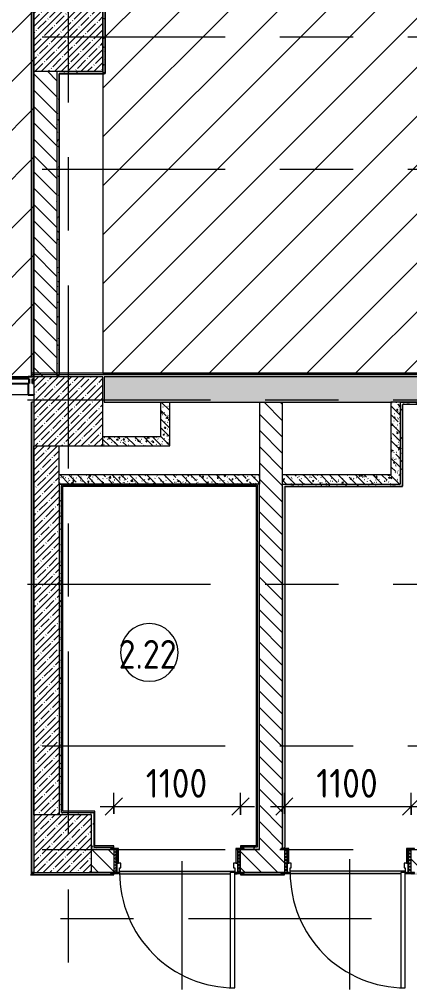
# Model space of a CAD drawing. Header units: millimetres. Extents: x -3456 to 185767, y -8553 to 29000.
# Drawn here: x 13585 to 16972, y 9893 to 18300 of the extents above; entities that cross this region are included whole.
import ezdxf

# ---------------------------------------------------------------- set-up
doc = ezdxf.new("R2010")
doc.units = ezdxf.units.MM
doc.linetypes.add('Осевая', pattern=[3175, 635, -476.25, 1587.5, -476.25])
for name, color, linetype, lineweight in [('A-ANNO-DIMS', 7, 'Continuous', 9), ('A-ANNO-DIMS-100', 7, 'Continuous', 9), ('A-AREA-IDEN', 7, 'Continuous', 9), ('A-DETL', 7, 'Continuous', 9), ('A-DOOR', 7, 'Continuous', 9), ('A-DOOR-FRAM-2', 7, 'Continuous', 9), ('A-DOOR-IDEN', 7, 'Continuous', 9), ('A-GLAZ-CURT', 7, 'Continuous', 9), ('A-GLAZ-CURT-1', 7, 'Continuous', 25), ('A-GLAZ-CWMG', 7, 'Continuous', 9), ('A-GLAZ-CWMG-1', 7, 'Continuous', 25), ('A-WALL', 7, 'Continuous', 9), ('I-WALL', 7, 'Continuous', 9), ('S-COLS', 7, 'Continuous', 9), ('Ограждение', 7, 'Continuous', 9), ('Оси-2', 7, 'Осевая', 9), ('Поручни', 7, 'Continuous', 9)]:
    doc.layers.add(name, color=color, linetype=linetype, lineweight=lineweight)
for name, color, linetype, lineweight, true_color in [('A-DETL-GENF-1', 7, 'Continuous', 9, 0xc0c0c0), ('A-DOOR-1', 1, 'Continuous', 9, 0xff0000), ('A-DOOR-2', 1, 'Continuous', 13, 0xff0000), ('A-DOOR-FRAM-1', 1, 'Continuous', 13, 0xff0000), ('A-WALL-1', 7, 'Continuous', 9, 0x3c3c3c), ('A-WALL-FNSH-1', 7, 'Continuous', 9, 0x3c3c3c)]:
    doc.layers.add(name, color=color, linetype=linetype, lineweight=lineweight, true_color=true_color)
doc.styles.add('GOST Common_1', font='GOST_Common.ttf', dxfattribs={"width": 0.9, "height": 250})
doc.styles.add('ISOCPEUR', font='isocpeur.ttf', dxfattribs={"width": 0.9, "height": 250})
doc.dimstyles.new('ISO-2_5_0_9К_БОЛЬШОЙ', dxfattribs={"dimscale": 304.8, "dimtxt": 248.995294, "dimasz": 0.492126, "dimexe": 0.393701, "dimexo": 0.984252, "dimgap": 0, "dimtad": 1, "dimdec": 0, "dimrnd": 10, "dimzin": 0, "dimdsep": 46, "dimtxsty": 'ISOCPEUR', "dimblk1": 'OBLIQUE', "dimblk2": 'OBLIQUE', "dimsah": 1, "dimcen": 0.09, "dimdle": 0.393701, "dimazin": 0, "dimtfac": 1, "dimtdec": 4, "dimtix": 1, "dimtmove": 0, "dimatfit": 3, "dimfxl": 1, "dimtvp": 1, "dimtolj": 1, "dimtzin": 0, "dimarcsym": 2})
pattern_1 = [(135, (0, 0), (-70.71068, -70.71068), [])]
pattern_2 = [(45, (0, 0), (-57.02463, 57.02463), []), (45, (57.025, 0), (-57.02463, 57.02463), [100.806, -20.161, 3.353, -16.808])]
pattern_3 = [(135, (0, 0), (-75.43415, -75.43415), [106.68, -17.78, 3.556, -17.78]), (135, (0, 75.39), (-75.43415, -75.43415), []), (50, (0, 0), (127.5292, -11.1576), [13.335, -146.685]), (355, (0, 0), (-24.6697, 133.74), [10.668, -117.348]), (100.451, (10.63, -0.93), (102.8597, 122.5818), [11.333, -124.663]), (46.184, (0, 35.56), (189.7552, -29.4304), [20.002, -220.027]), (96.636, (15.81, 33.1), (166.1822, 173.1996), [17, -186.995]), (351.184, (0, 35.56), (166.184, 173.1976), [16.002, -176.022]), (21, (17.78, 26.67), (106.13027, -71.58603), [13.335, -146.685]), (326, (17.78, 26.67), (43.2619, 128.93175), [10.668, -117.348]), (71.451, (26.62, 20.7), (149.392, 57.34505), [11.333, -124.663]), (37.5, (0, 0), (2.16223, 59.18836), [3.353, -112.573, 3.353, -115.773, -117.793]), (37.5, (0, 0), (2.16223, 59.18836), [-235.052, 3.353, -114.44]), (7.5, (0, 0), (46.77386, 70.12615), [3.353, -64.567, 3.353, -109.906, -44.894]), (7.5, (0, 0), (46.77386, 70.12615), [-181.178, 3.353, -41.542]), (327.5, (-39.65, 0), (94.91367, -4.01009), [3.353, -41.097, 3.353, -135.331, -184.023]), (327.5, (-39.65, 0), (94.91367, -4.01009), [-183.134, 3.353, -180.67]), (317.5, (-57.43, 0), (103.69057, 17.79882), [3.353, -54.432, 3.353, -88.748, -130.683]), (317.5, (-57.43, 0), (103.69057, 17.79882), [-149.885, 3.353, -127.33])]
pattern_4 = [(0, (0, 0), (121.92, 30.48), [10.058, -81.382, 10.058, -81.382, -487.68]), (0, (0, 0), (121.92, 30.48), [-182.88, 10.058, -172.822, 10.058, -81.382, -213.36]), (0, (0, 0), (121.92, 30.48), [-457.2, 10.058, -50.902, 10.058, -142.342]), (120, (45.72, 15.24), (-87.356454, 90.345817), [10.058, -81.382, 10.058, -81.382, -487.68]), (120, (45.72, 15.24), (-87.356454, 90.345817), [-182.88, 10.058, -172.822, 10.058, -81.382, -213.36]), (120, (45.72, 15.24), (-87.356454, 90.345817), [-457.2, 10.058, -50.902, 10.058, -142.342]), (240, (60.96, 76.2), (-34.563546, -120.825817), [10.058, -81.382, 10.058, -81.382, -487.68]), (240, (60.96, 76.2), (-34.563546, -120.825817), [-182.88, 10.058, -172.822, 10.058, -81.382, -213.36]), (240, (60.96, 76.2), (-34.563546, -120.825817), [-457.2, 10.058, -50.902, 10.058, -142.342])]
pattern_5 = [(45, (0, 0), (-212.132, 212.132), [])]

# ---------------------------------------------------------------- blocks, each defined once
blk = doc.blocks.new('BSC_Колонна _Прямоугольная - 600х600-V4-План заполнения и маркировки дверных проемов 2 этажа в осях 1-12')
at = {"layer": 'S-COLS'}
h = blk.add_hatch(dxfattribs=at)
h.set_pattern_fill('FP_7', color=256, style=0, pattern_type=2)
h.set_pattern_definition([(45, (-14010, -14900), (-57.02463, 57.02463), []), (45, (-13952.975, -14900), (-57.02463, 57.02463), [100.806, -20.161, 3.353, -16.808])])
h.paths.add_polyline_path([(-300, -300), (300, -300), (300, 300), (-300, 300), (-300, -63.8)])
for p, q in [((-300, 300), (-300, -300)), ((300, 300), (-299.7, 300)), ((300, -300), (300, 300)), ((-300, -300), (300, -300))]:
    blk.add_line(p, q, dxfattribs=at)
blk = doc.blocks.new('BSC_Колонна _Прямоугольная - 600х600-23295697-План заполнения и маркировки дверных проемов 2 этажа в осях 1-12')
at = {"layer": 'S-COLS'}
h = blk.add_hatch(dxfattribs=at)
h.set_pattern_fill('FP_8', color=256, style=0, pattern_type=2)
h.set_pattern_definition([(45, (-14010, -18150), (-57.02463, 57.02463), []), (45, (-13952.975, -18150), (-57.02463, 57.02463), [100.806, -20.161, 3.353, -16.808])])
h.paths.add_polyline_path([(-299.7, -300), (300, -300), (300, 300), (-300, 300), (-300, -300)])
for p, q in [((-300, 300), (-300, -300)), ((300, 300), (-299.7, 300)), ((300, -300), (300, 300)), ((-299.7, -300), (300, -300))]:
    blk.add_line(p, q, dxfattribs=at)
blk = doc.blocks.new('110_Дверь_СКБ_1Ст_Внутренняя1 - Д-4 1100x2100h_су мгн-32375332-План заполнения и маркировки дверных проемов 2 этажа в осях 1-12')
at = {"layer": 'A-DOOR'}
h = blk.add_hatch(dxfattribs=at)
h.set_pattern_fill('FP_15', color=256, style=0, pattern_type=2)
h.set_pattern_definition([(135, (1751.41, 164.685), (-14.14214, -14.14214), []), (225, (1751.41, 164.685), (14.14214, -14.14214), [])])
h.paths.add_polyline_path([(562.5, 100), (537.5, 100), (537.5, -100), (562.5, -100)])
at = {"layer": 'A-DOOR-FRAM-2'}
h = blk.add_hatch(dxfattribs=at)
h.set_pattern_fill('FP_16', color=256, style=0, pattern_type=2)
h.set_pattern_definition([(45, (-371.384, 164.685), (-14.1421, 14.1421), []), (135, (-371.384, 164.685), (-14.1421, -14.1421), [])])
h.paths.add_polyline_path([(-512.5, 100), (-537.5, 100), (-537.5, -100), (-512.5, -100)])
at = {"layer": 'A-DOOR-1'}
blk.add_arc((-487.5, 100), 1000, 360, 90, dxfattribs=at)
at = {"layer": 'A-DOOR-2'}
for p, q in [((-487.5, 1100), (-487.5, 100)), ((-447.5, 1100), (-487.5, 1100)), ((-447.5, 100), (-447.5, 1100)), ((-487.5, 100), (-447.5, 100))]:
    blk.add_line(p, q, dxfattribs=at)
at = {"layer": 'A-DOOR-FRAM-1'}
for p, q in [((-497.5, 108), (-567.5, 108)), ((-567.5, 108), (-567.5, 100)), ((-567.5, 100), (-497.5, 100)), ((-512.5, 100), (-537.5, 100)), ((-537.5, 100), (-537.5, -100)), ((-487.5, 100), (-512.5, 100)), ((-512.5, 100), (-512.5, 20)), ((-512.5, -100), (-512.5, 100)), ((-497.5, 100), (-512.5, 100)), ((-512.5, 100), (-512.5, 99)), ((-512.5, 99), (-497.5, 99)), ((-497.5, 100), (-497.5, 108)), ((-497.5, 99), (-497.5, 100)), ((-487.5, 60), (-487.5, 100)), ((512.5, 100), (512.5, 60)), ((537.5, 100), (512.5, 100)), ((592.5, 108), (522.5, 108)), ((522.5, 108), (522.5, 100)), ((537.5, 100), (522.5, 100)), ((522.5, 100), (522.5, 99)), ((522.5, 100), (592.5, 100)), ((522.5, 99), (537.5, 99)), ((537.5, 20), (537.5, 100)), ((562.5, 100), (537.5, 100)), ((537.5, 100), (537.5, -100)), ((537.5, 99), (537.5, 100)), ((562.5, -100), (562.5, 100)), ((592.5, 100), (592.5, 108)), ((-512.5, 20), (-477.5, 20)), ((-497.5, 20), (-512.5, 20)), ((-512.5, 20), (-512.5, -100)), ((-497.5, -100), (-497.5, 20)), ((-477.5, 60), (-487.5, 60)), ((-477.5, 20), (-477.5, 60)), ((512.5, 60), (502.5, 60)), ((502.5, 60), (502.5, 20)), ((502.5, 20), (537.5, 20)), ((537.5, 20), (522.5, 20)), ((522.5, 20), (522.5, -100)), ((537.5, -100), (537.5, 20)), ((-497.5, -100), (-567.5, -100)), ((-567.5, -100), (-567.5, -108)), ((-567.5, -108), (-497.5, -108)), ((-537.5, -100), (-512.5, -100)), ((-512.5, -100), (-497.5, -100)), ((-497.5, -108), (-497.5, -100)), ((522.5, -100), (537.5, -100)), ((592.5, -100), (522.5, -100)), ((522.5, -100), (522.5, -108)), ((522.5, -108), (592.5, -108)), ((537.5, -100), (562.5, -100)), ((592.5, -108), (592.5, -100))]:
    blk.add_line(p, q, dxfattribs=at)
blk = doc.blocks.new('BSC_Колонна _Прямоугольная - 500х500-V45-План заполнения и маркировки дверных проемов 2 этажа в осях 1-12')
at = {"layer": 'S-COLS'}
h = blk.add_hatch(dxfattribs=at)
h.set_pattern_fill('FP_59', color=256, style=0, pattern_type=2)
h.set_pattern_definition([(45, (-13960, -11150), (-57.02463, 57.02463), []), (45, (-13902.975, -11150), (-57.02463, 57.02463), [100.806, -20.161, 3.353, -16.808])])
h.paths.add_polyline_path([(-250, -250), (250, -250), (250, 250), (-250, 250)])
for p, q in [((250, 250), (-250, 250)), ((-250, 250), (-250, -250)), ((250, -250), (250, 250)), ((-250, -250), (250, -250))]:
    blk.add_line(p, q, dxfattribs=at)
blk = doc.blocks.new('Прямоугольный импост - Импост структурный с накладкой - 160мм-23997896-План заполнения и маркировки дверных проемов 2 этажа в осях 1-12')
at = {"layer": 'A-GLAZ-CWMG-1'}
for p, q in [((-50, 40), (-50, 140)), ((-50, 140), (-0.3, 140)), ((-40, 40), (-50, 40)), ((-50, -17), (-50, 0)), ((-50, 0), (-40, 0)), ((-40, 0), (-40, 40)), ((-10, 40), (-10, 0)), ((-0.3, 40), (-10, 40)), ((-10, 0), (-0.3, 0)), ((-0.3, -17), (-50, -17))]:
    blk.add_line(p, q, dxfattribs=at)
blk = doc.blocks.new('Системная панель - Стекло - 40мм-23997898-План заполнения и маркировки дверных проемов 2 этажа в осях 1-12')
at = {"layer": 'A-GLAZ-CURT'}
h = blk.add_hatch(dxfattribs=at)
h.set_pattern_fill('FP_82', color=256, style=0, pattern_type=2)
h.set_pattern_definition([(45, (-13350.13, -15083), (-282.843, 282.843), [200, -600]), (45, (-13550.13, -15183), (-282.843, 282.843), [600, -200]), (45, (-13150.13, -15283), (-282.843, 282.843), [200, -600])])
h.paths.add_polyline_path([(311.9, -40), (420.1, -40), (420.1, 0), (-420.1, 0), (-420.1, -40)])
at = {"layer": 'A-GLAZ-CURT-1'}
for p, q in [((420.1, 0), (-420.1, 0)), ((-420.1, 0), (-420.1, -40)), ((420.1, -40), (420.1, 0)), ((-420.1, -40), (420.1, -40))]:
    blk.add_line(p, q, dxfattribs=at)
blk = doc.blocks.new('Прямоугольный импост - Импост структурный с накладкой - 160мм-23771920-План заполнения и маркировки дверных проемов 2 этажа в осях 1-12')
at = {"layer": 'A-GLAZ-CWMG'}
for p, q in [((13660.3, 15200), (12840, 15200)), ((13660.3, 15043), (12840, 15043))]:
    blk.add_line(p, q, dxfattribs=at)
blk = doc.blocks.new('Ограждение - Ограждение-32873343-План заполнения и маркировки дверных проемов 2 этажа в осях 1-12')
at = {"layer": 'Ограждение'}
h = blk.add_hatch(color=256, dxfattribs=at)
h.paths.add_polyline_path([(14900.8, 10890), (15415, 10890), (15415, 10900), (15455, 10900), (15455, 10910), (14455, 10910), (14455, 10890)])
h.paths.add_polyline_path([(15455, 10890), (15475, 10890), (15475, 10892), (15465, 10892), (15465, 10900), (15455, 10900)])
at = {"layer": 'Поручни'}
for p, q in [((15455, 10910), (14455, 10910)), ((14455, 10890), (14455, 10900)), ((14455, 10890), (15415, 10890)), ((15455, 10890), (15475, 10890)), ((15475, 10892), (15475, 10890))]:
    blk.add_line(p, q, dxfattribs=at)
blk = doc.blocks.new('Ограждение - Ограждение-32873412-План заполнения и маркировки дверных проемов 2 этажа в осях 1-12')
at = {"layer": 'Ограждение'}
h = blk.add_hatch(color=256, dxfattribs=at)
h.paths.add_polyline_path([(16935, 10900), (16935, 10911), (15935, 10911), (15935, 10900), (15925, 10900), (15925, 10892), (16895, 10891), (16895, 10900)])
h.paths.add_polyline_path([(16935, 10891), (16945, 10892), (16945, 10900), (16935, 10900)])
at = {"layer": 'Поручни'}
for p, q in [((15910, 10891), (16895, 10891)), ((16935, 10911), (15935, 10911)), ((16935, 10891), (16960, 10891))]:
    blk.add_line(p, q, dxfattribs=at)
blk = doc.blocks.new('DIMBLOCK28-План заполнения и маркировки дверных проемов 2 этажа в осях 1-12')
at = {"layer": 'A-ANNO-DIMS-100'}
for p, q in [((14405, 11408), (14405, 11592.6)), ((15505, 11400), (15505, 11592.6)), ((14285, 11472.6), (15625, 11472.6)), ((14405, 11472.6), (14405, 11408)), ((15505, 11472.6), (15505, 11400))]:
    blk.add_line(p, q, dxfattribs=at)
at = {"layer": 'A-ANNO-DIMS-100', "lineweight": 20}
for p, q in [((14405, 11472.6), (14480, 11547.6)), ((15505, 11472.6), (15580, 11547.6)), ((14405, 11472.6), (14330, 11397.6)), ((15505, 11472.6), (15430, 11397.6))]:
    blk.add_line(p, q, dxfattribs=at)
at = {"layer": 'A-ANNO-DIMS-100', "color": 0, "insert": (14682.1, 11799.2), "char_height": 250, "width": 655.049, "attachment_point": 1, "line_spacing_factor": 1.149209, "style": 'ISOCPEUR'}
blk.add_mtext('1100', dxfattribs=at)
blk = doc.blocks.new('_Oblique')
at = {"color": 0, "linetype": 'ByBlock', "lineweight": -2}
blk.add_line((-0.5, -0.5), (0.5, 0.5), dxfattribs=at)
blk = doc.blocks.new('DIMBLOCK29-План заполнения и маркировки дверных проемов 2 этажа в осях 1-12')
at = {"layer": 'A-ANNO-DIMS-100'}
for p, q in [((15885, 11408), (15885, 11592.6)), ((16985, 11400), (16985, 11592.6)), ((15765, 11472.6), (17105, 11472.6)), ((15885, 11472.6), (15885, 11408)), ((16985, 11472.6), (16985, 11400))]:
    blk.add_line(p, q, dxfattribs=at)
at = {"layer": 'A-ANNO-DIMS-100', "lineweight": 20}
for p, q in [((15885, 11472.6), (15960, 11547.6)), ((16985, 11472.6), (17060, 11547.6)), ((15885, 11472.6), (15810, 11397.6)), ((16985, 11472.6), (16910, 11397.6))]:
    blk.add_line(p, q, dxfattribs=at)
at = {"layer": 'A-ANNO-DIMS-100', "color": 0, "insert": (16162.1, 11799.2), "char_height": 250, "width": 655.049, "attachment_point": 1, "line_spacing_factor": 1.149209, "style": 'ISOCPEUR'}
blk.add_mtext('1100', dxfattribs=at)
blk = doc.blocks.new('Марка_Помещения - Номер-25198446-План заполнения и маркировки дверных проемов 2 этажа в осях 1-12')
at = {"layer": 'A-AREA-IDEN'}
for start, end in [(360, 180), (180, 360)]:
    blk.add_arc((0, 0), 2.5, start, end, dxfattribs=at)

msp = doc.modelspace()

# ---------------------------------------------------------------- hatches: boundary and pattern name
at = {"layer": 'A-DETL-GENF-1'}
h = msp.add_hatch(dxfattribs=at)
h.set_pattern_fill('FP_100', color=256, style=0, pattern_type=2)
h.set_pattern_definition(pattern_5)
h.paths.add_polyline_path([(13562.1, 15200), (13710.3, 15200), (13710.3, 27150), (4660, 27150), (4660, 26500), (4060, 26500), (4060, 25750), (9710, 25750), (9710, 20770), (6760, 20770), (6760, 15200), (12223.3, 15200)])
h = msp.add_hatch(dxfattribs=at)
h.set_pattern_fill('FP_100', color=256, style=0, pattern_type=2)
h.set_pattern_definition(pattern_5)
h.paths.add_polyline_path([(30590, 15231), (30590, 26500), (21910, 26500), (21910, 26900), (14760, 26900), (14760, 24680), (14310.3, 24680), (14310.3, 15231), (28288.6, 15231)])
at = {"layer": 'I-WALL'}
h = msp.add_hatch(dxfattribs=at)
h.set_pattern_fill('FP_13', color=256, style=0, pattern_type=2)
h.set_pattern_definition(pattern_1)
h.paths.add_polyline_path([(13710.3, 15200), (13910.3, 15200), (13910.3, 17850), (13710.3, 17850), (13710.3, 16929)])
h.paths.add_polyline_path([(13909, 18450), (13910.3, 18450), (13910.3, 21600), (13710.3, 21600), (13710.3, 18450)])
h.paths.add_polyline_path([(13910.3, 22200), (13910.3, 26300), (13710.3, 26300), (13710.3, 22200), (13820.7, 22200)])
h = msp.add_hatch(dxfattribs=at)
h.set_pattern_fill('FP_89', color=256, style=0, pattern_type=2)
h.set_pattern_definition(pattern_4)
h.paths.add_polyline_path([(13710, 15200), (13710, 24660), (13690, 24660), (13690, 15200)])
h = msp.add_hatch(dxfattribs=at)
h.set_pattern_fill('FP_89', color=256, style=0, pattern_type=2)
h.set_pattern_definition(pattern_4)
h.paths.add_polyline_path([(14310, 17830), (14330, 17830), (14330, 18470), (14310, 18470), (14310, 17850)])
h = msp.add_hatch(dxfattribs=at)
h.set_pattern_fill('FP_89', color=256, style=0, pattern_type=2)
h.set_pattern_definition(pattern_4)
h.paths.add_polyline_path([(13910.3, 15210), (13930.3, 15210), (13930.3, 17850), (13910.3, 17850), (13910.3, 16929)])
h = msp.add_hatch(dxfattribs=at)
h.set_pattern_fill('FP_89', color=256, style=0, pattern_type=2)
h.set_pattern_definition(pattern_4)
h.paths.add_polyline_path([(13930.3, 17830), (14310, 17830), (14310, 17850), (13930.3, 17850)])
h = msp.add_hatch(dxfattribs=at)
h.set_pattern_fill('FP_17', color=256, style=0, pattern_type=2)
h.set_pattern_definition(pattern_2)
h.paths.add_polyline_path([(30610, 14980), (30790, 14980), (30790, 15200), (30610, 15200), (30610, 14984.5)])
h.paths.add_polyline_path([(19990, 14980), (21910, 14980), (21910, 15200), (18710.3, 15200), (18710.3, 14980)])
h.paths.add_polyline_path([(30010, 14980), (30010, 15200), (26410, 15200), (26410, 14980), (28288.6, 14980)])
h.paths.add_polyline_path([(25810, 14980), (25810, 15200), (22510, 15200), (22510, 14980), (22933.5, 14980)])
h.paths.add_polyline_path([(18110.3, 14980), (18110.3, 15200), (14320, 15200), (14320, 14980), (18090.3, 14980)])
h = msp.add_hatch(dxfattribs=at)
h.set_pattern_fill('FP_89', color=256, style=0, pattern_type=2)
h.set_pattern_definition(pattern_4)
h.paths.add_polyline_path([(13690.3, 10879), (13710.3, 10880), (13710, 14980), (13690.3, 14980), (13690.3, 10880)])
h = msp.add_hatch(dxfattribs=at)
h.set_pattern_fill('FP_42', color=256, style=0, pattern_type=2)
h.set_pattern_definition(pattern_3)
h.paths.add_polyline_path([(14810, 14680), (14890, 14680), (14890, 14980), (14810, 14980), (14810, 14836.2)])
h = msp.add_hatch(dxfattribs=at)
h.set_pattern_fill('FP_13', color=256, style=0, pattern_type=2)
h.set_pattern_definition(pattern_1)
h.paths.add_polyline_path([(15670, 11100), (15855, 11100), (15855, 11108), (15870, 11108), (15870, 14980), (15670, 14980), (15670, 11120)])
h = msp.add_hatch(dxfattribs=at)
h.set_pattern_fill('FP_42', color=256, style=0, pattern_type=2)
h.set_pattern_definition(pattern_3)
h.paths.add_polyline_path([(16810, 14350), (16890, 14350), (16890, 14980), (16810, 14980), (16810, 14836.2)])
h = msp.add_hatch(dxfattribs=at)
h.set_pattern_fill('FP_89', color=256, style=0, pattern_type=2)
h.set_pattern_definition(pattern_4)
h.paths.add_polyline_path([(16890, 14960), (18090.3, 14960), (18090.3, 14980), (16890, 14980)])
h = msp.add_hatch(dxfattribs=at)
h.set_pattern_fill('FP_89', color=256, style=0, pattern_type=2)
h.set_pattern_definition(pattern_4)
h.paths.add_polyline_path([(16890, 14250), (16910, 14250), (16910, 14960), (16890, 14960), (16890, 14270)])
h = msp.add_hatch(dxfattribs=at)
h.set_pattern_fill('FP_42', color=256, style=0, pattern_type=2)
h.set_pattern_definition(pattern_3)
h.paths.add_polyline_path([(14890, 14600), (14890, 14680), (14310, 14680), (14310, 14600)])
h = msp.add_hatch(dxfattribs=at)
h.set_pattern_fill('FP_17', color=256, style=0, pattern_type=2)
h.set_pattern_definition(pattern_2)
h.paths.add_polyline_path([(13710.2, 11400), (13930, 11400), (13930, 14600), (13710, 14600), (13710, 11400)])
h = msp.add_hatch(dxfattribs=at)
h.set_pattern_fill('FP_42', color=256, style=0, pattern_type=2)
h.set_pattern_definition(pattern_3)
h.paths.add_polyline_path([(15670, 14270), (15670, 14350), (13930, 14350), (13930, 14270), (15650, 14270)])
h = msp.add_hatch(dxfattribs=at)
h.set_pattern_fill('FP_42', color=256, style=0, pattern_type=2)
h.set_pattern_definition(pattern_3)
h.paths.add_polyline_path([(16890, 14270), (16890, 14350), (15870, 14350), (15870, 14270)])
h = msp.add_hatch(dxfattribs=at)
h.set_pattern_fill('FP_89', color=256, style=0, pattern_type=2)
h.set_pattern_definition(pattern_4)
h.paths.add_polyline_path([(15639, 14250), (15650, 14250), (15650, 14270), (13930, 14270), (13930, 14250), (14900.8, 14250)])
h = msp.add_hatch(dxfattribs=at)
h.set_pattern_fill('FP_89', color=256, style=0, pattern_type=2)
h.set_pattern_definition(pattern_4)
h.paths.add_polyline_path([(13950, 11400), (13950, 14250), (13930, 14250), (13930, 11400)])
for points in [[(13950, 14250), (15650, 14250), (15650, 14261), (13950, 14261)], [(13961, 11420), (13961, 14250), (13950, 14250), (13950, 11420)], [(15639, 11131), (15650, 11131), (15650, 14250), (15639, 14250), (15639, 12743.3)], [(14241, 11420), (14241, 11431), (13961, 11431), (13961, 11420), (14230, 11420)], [(14241, 11120), (14241, 11420), (14230, 11420), (14230, 11120)]]:
    msp.add_hatch(color=256, dxfattribs=at).paths.add_polyline_path(points)
h = msp.add_hatch(dxfattribs=at)
h.set_pattern_fill('FP_89', color=256, style=0, pattern_type=2)
h.set_pattern_definition(pattern_4)
h.paths.add_polyline_path([(15650, 11120), (15670, 11120), (15670, 14270), (15650, 14270), (15650, 11131)])
h = msp.add_hatch(dxfattribs=at)
h.set_pattern_fill('FP_89', color=256, style=0, pattern_type=2)
h.set_pattern_definition(pattern_4)
h.paths.add_polyline_path([(16890, 14250), (16890, 14270), (15870, 14270), (15870, 14250), (15890, 14250)])
h = msp.add_hatch(dxfattribs=at)
h.set_pattern_fill('FP_89', color=256, style=0, pattern_type=2)
h.set_pattern_definition(pattern_4)
h.paths.add_polyline_path([(15885, 11120), (15890, 11120), (15890, 14250), (15870, 14250), (15870, 11120)])
h = msp.add_hatch(dxfattribs=at)
h.set_pattern_fill('FP_89', color=256, style=0, pattern_type=2)
h.set_pattern_definition(pattern_4)
h.paths.add_polyline_path([(14230, 11400), (14230, 11420), (13950, 11420), (13950, 11400), (14210, 11400)])
h = msp.add_hatch(dxfattribs=at)
h.set_pattern_fill('FP_89', color=256, style=0, pattern_type=2)
h.set_pattern_definition(pattern_4)
h.paths.add_polyline_path([(14230, 11120), (14230, 11400), (14210, 11400), (14210, 11120)])
h = msp.add_hatch(dxfattribs=at)
h.set_pattern_fill('FP_89', color=256, style=0, pattern_type=2)
h.set_pattern_definition(pattern_4)
h.paths.add_polyline_path([(15670, 11100), (15670, 11120), (15505, 11120), (15505, 11108), (15535, 11108), (15535, 11100)])
h.paths.add_polyline_path([(14210, 11100), (14375, 11100), (14375, 11108), (14405, 11108), (14405, 11120), (14210, 11120)])
h = msp.add_hatch(dxfattribs=at)
h.set_pattern_fill('FP_13', color=256, style=0, pattern_type=2)
h.set_pattern_definition(pattern_1)
h.paths.add_polyline_path([(19710, 10900), (19710, 11100), (16985, 11100), (16985, 10900), (18917.2, 10900)])
h.paths.add_polyline_path([(14375, 10900), (14405, 10900), (14405, 11100), (14210, 11100), (14210, 10900)])
h.paths.add_polyline_path([(15535, 10900), (15885, 10900), (15885, 11100), (15505, 11100), (15505, 10900)])
h = msp.add_hatch(color=256, dxfattribs=at)
h.paths.add_polyline_path([(15505, 11120), (15650, 11120), (15650, 11131), (15505, 11131)])
h.paths.add_polyline_path([(14241, 11120), (14405, 11120), (14405, 11131), (14241, 11131)])
h = msp.add_hatch(dxfattribs=at)
h.set_pattern_fill('FP_89', color=256, style=0, pattern_type=2)
h.set_pattern_definition(pattern_4)
h.paths.add_polyline_path([(14210, 10880), (14405, 10880), (14405, 10892), (14375, 10892), (14375, 10900), (13700.3, 10900), (13700.3, 10880), (13710.3, 10880)])
h.paths.add_polyline_path([(20010, 10880), (20010, 10900), (17015, 10900), (17015, 10892), (16985, 10892), (16985, 10880), (19710, 10880)])
h.paths.add_polyline_path([(15535, 10880), (15885, 10880), (15885, 10892), (15855, 10892), (15855, 10900), (15535, 10900), (15535, 10892), (15505, 10892), (15505, 10880)])

# ---------------------------------------------------------------- linework, layer by layer
at = {"layer": 'A-DETL'}
for p, q in [((13710.3, 15200), (13710.3, 27150)), ((14310.3, 24680), (14310.3, 15231)), ((14310.3, 15231), (30590, 15231)), ((6760, 15200), (13710.3, 15200))]:
    msp.add_line(p, q, dxfattribs=at)
at = {"layer": 'A-DOOR-IDEN'}
for p, q in [((16449.4, 11017.1), (16449.4, 9886.4)), ((14995.7, 10999.1), (14995.7, 9886.4))]:
    msp.add_line(p, q, dxfattribs=at)
at = {"layer": 'A-WALL'}
for p, q in [((13930.3, 17830), (13930.3, 15210)), ((14310, 17830), (13930.3, 17830)), ((13930.3, 15231), (13931.3, 15231)), ((16890, 14980), (16810, 14980)), ((16890, 14980), (18110.3, 14980)), ((18090.3, 14980), (16890, 14980)), ((16890, 14980), (16890, 14270)), ((18090.3, 14960), (16910, 14960)), ((13930, 14270), (13930, 11400)), ((13950, 11420), (13950, 14250)), ((15670, 14270), (15650, 14270)), ((15650, 14261), (15650, 11120)), ((15670, 11100), (15670, 14270)), ((15870, 11108), (15870, 14270)), ((15890, 14250), (15890, 11120)), ((13950, 11420), (14230, 11420)), ((14230, 11400), (14230, 11120)), ((14375, 11100), (14210, 11100)), ((14210, 11100), (14375, 11100)), ((14230, 11120), (14405, 11120)), ((15650, 11120), (15505, 11120)), ((15670, 11100), (15535, 11100)), ((15535, 11100), (15670, 11100)), ((13689.3, 10880), (13690.3, 10880)), ((14210, 10900), (14375, 10900)), ((14375, 10900), (14210, 10900)), ((15535, 10900), (15855, 10900)), ((15855, 10900), (15535, 10900))]:
    msp.add_line(p, q, dxfattribs=at)
at = {"layer": 'A-WALL-1'}
for p, q in [((13710, 15200.4), (13710, 17850)), ((13710.3, 17850), (13710.3, 15200)), ((13910.3, 17850), (13910.3, 15200)), ((14320, 17830), (14330, 17830)), ((13690, 15200), (13710, 15200)), ((13910.3, 15210), (13930.3, 15210)), ((18110.3, 15200), (14320, 15200)), ((14320, 15200), (14320, 14980)), ((13710, 14980), (13690.3, 14980)), ((14320, 14980), (16810, 14980)), ((14810, 14980), (14810, 14680)), ((14890, 14600), (14890, 14980)), ((15670, 14980), (15670, 14270)), ((15870, 14270), (15870, 14980)), ((16810, 14980), (16810, 14350)), ((16910, 14959), (16910, 14960)), ((14810, 14680), (14310, 14680)), ((13710, 14600), (13710, 11400)), ((13710.3, 11400), (13710.3, 14600)), ((13930, 14270), (13930, 14600)), ((14310, 14600), (14890, 14600)), ((15670, 14350), (13930, 14350)), ((16810, 14350), (15870, 14350)), ((13930, 14270), (15650, 14270)), ((15650, 14270), (13930, 14270)), ((13961, 14250), (15639, 14250)), ((15870, 14270), (16890, 14270)), ((15890, 14250), (16910, 14250)), ((14405, 11108), (14405, 11120)), ((15505, 11120), (15505, 11108)), ((15885, 11108), (15885, 11120)), ((15885, 11120), (15890, 11120)), ((13690.3, 10880), (13690.3, 10879)), ((13690.3, 10879), (13710.3, 10879)), ((13710, 10900), (13700.3, 10900)), ((13700.3, 10900), (13700.3, 10880)), ((13710.3, 10879), (13710.3, 10900)), ((13710.3, 10880), (14405, 10880)), ((14405, 10880), (14405, 10892)), ((15505, 10892), (15505, 10880)), ((15505, 10880), (15885, 10880)), ((15885, 10880), (15885, 10892))]:
    msp.add_line(p, q, dxfattribs=at)
at = {"layer": 'A-WALL-FNSH-1'}
for p, q in [((13689, 24659), (13689, 15200)), ((13690, 15200), (13690, 24659)), ((14330, 18470), (14330, 17830)), ((14331, 17830), (14331, 18471)), ((13931.3, 15231), (13931.3, 17829)), ((13931.3, 17829), (14320, 17829)), ((14320, 17830), (14310.3, 17830)), ((14320, 17829), (14320, 17830)), ((14330, 17830), (14331, 17830)), ((13930.3, 15231), (13690, 15231)), ((13690, 15231), (13690, 15220)), ((13690, 15220), (21879, 15220)), ((21879, 15231), (13931.3, 15231)), ((13689, 15200), (13690, 15200)), ((13690.3, 14980), (13689.3, 14980)), ((13689.3, 14980), (13689.3, 10880)), ((13690.3, 10880), (13690.3, 14980)), ((16910, 14959), (16910, 14250)), ((18089.3, 14959), (16910, 14959)), ((16911, 14249), (16911, 14959)), ((15650, 14261), (13950, 14261)), ((13950, 14261), (13950, 14250)), ((13961, 11431), (13961, 14250)), ((15639, 14250), (15639, 11131)), ((15891, 14249), (16911, 14249)), ((15891, 11120), (15891, 14249)), ((14241, 11431), (13961, 11431)), ((14230, 11420), (14230, 11400)), ((14241, 11131), (14241, 11431)), ((14405, 11131), (14241, 11131)), ((14405, 11120), (14405, 11131)), ((15639, 11131), (15505, 11131)), ((15505, 11131), (15505, 11120)), ((15890, 11120), (15891, 11120)), ((13689.3, 10880), (13682.3, 10880)), ((13682.3, 10880), (13682.3, 10879)), ((13682.3, 10879), (13690.3, 10879)), ((14405, 10880), (13710.3, 10880)), ((13710.3, 10879), (14405, 10879)), ((14405, 10879), (14405, 10880)), ((15885, 10880), (15505, 10880)), ((15505, 10880), (15505, 10879)), ((15505, 10879), (15885, 10879)), ((15885, 10879), (15885, 10880))]:
    msp.add_line(p, q, dxfattribs=at)
at = {"layer": 'I-WALL'}
msp.add_line((13700.3, 10880), (13710.3, 10880), dxfattribs=at)
at = {"layer": 'Оси-2'}
for p, q in [((14010, 593.7), (14010, 24898.1)), ((-28.5, 18150), (36281, 18150)), ((-28.5, 17000), (36281, 17000)), ((-155.7, 15000), (35681, 15000)), ((-155.7, 13400), (35681, 13400)), ((-28.5, 12000), (35681, 12000)), ((-28.5, 11100), (36281, 11100)), ((1241.5, 10500), (36281, 10500))]:
    msp.add_line(p, q, dxfattribs=at)

# ---------------------------------------------------------------- block references
at = {"layer": 'A-AREA-IDEN', "xscale": 99.99999999999993, "yscale": 99.99999999999993, "zscale": 99.99999999999993}
msp.add_blockref('Марка_Помещения - Номер-25198446-План заполнения и маркировки дверных проемов 2 этажа в осях 1-12', (14712.4, 12809), dxfattribs=at)
at = {"layer": 'A-DOOR-1', "rotation": 180}
for p in [(14967.5, 11000), (16447.5, 11000)]:
    msp.add_blockref('110_Дверь_СКБ_1Ст_Внутренняя1 - Д-4 1100x2100h_су мгн-32375332-План заполнения и маркировки дверных проемов 2 этажа в осях 1-12', p, dxfattribs=at)
at = {"layer": 'A-GLAZ-CURT'}
msp.add_blockref('Системная панель - Стекло - 40мм-23997898-План заполнения и маркировки дверных проемов 2 этажа в осях 1-12', (13250.1, 15183), dxfattribs=at)
at = {"layer": 'A-GLAZ-CWMG'}
msp.add_blockref('Прямоугольный импост - Импост структурный с накладкой - 160мм-23771920-План заполнения и маркировки дверных проемов 2 этажа в осях 1-12', (0, 0), dxfattribs=at)
at = {"layer": 'A-GLAZ-CWMG', "extrusion": (0, 0, -1), "rotation": 180}
msp.add_blockref('Прямоугольный импост - Импост структурный с накладкой - 160мм-23997896-План заполнения и маркировки дверных проемов 2 этажа в осях 1-12', (-13710.3, 15183), dxfattribs=at)
at = {"layer": 'S-COLS'}
for name, p in [('BSC_Колонна _Прямоугольная - 600х600-23295697-План заполнения и маркировки дверных проемов 2 этажа в осях 1-12', (14010, 18150)), ('BSC_Колонна _Прямоугольная - 600х600-V4-План заполнения и маркировки дверных проемов 2 этажа в осях 1-12', (14010, 14900)), ('BSC_Колонна _Прямоугольная - 500х500-V45-План заполнения и маркировки дверных проемов 2 этажа в осях 1-12', (13960, 11150))]:
    msp.add_blockref(name, p, dxfattribs=at)
at = {"layer": 'Поручни'}
for name in ['Ограждение - Ограждение-32873343-План заполнения и маркировки дверных проемов 2 этажа в осях 1-12', 'Ограждение - Ограждение-32873412-План заполнения и маркировки дверных проемов 2 этажа в осях 1-12']:
    msp.add_blockref(name, (0, 0), dxfattribs=at)

# ---------------------------------------------------------------- texts
at = {"layer": 'A-AREA-IDEN', "insert": (14446.7, 12917.5), "char_height": 250, "width": 663.797, "attachment_point": 1, "style": 'GOST Common_1'}
msp.add_mtext('2.22', dxfattribs=at)

# ---------------------------------------------------------------- dimensions: what is measured, and where the dimension line sits
at = {"layer": 'A-ANNO-DIMS'}
for base, p1, p2, picture, middle in [((15505, 11472.6), (14405, 11108), (15505, 11100), 'DIMBLOCK28-План заполнения и маркировки дверных проемов 2 этажа в осях 1-12', (14955, 11597.6)), ((16985, 11472.6), (15885, 11108), (16985, 11100), 'DIMBLOCK29-План заполнения и маркировки дверных проемов 2 этажа в осях 1-12', (16435, 11597.6))]:
    dim = msp.add_linear_dim(base=base, p1=p1, p2=p2, dimstyle='ISO-2_5_0_9К_БОЛЬШОЙ', override={"dimpost": '<>', "dimfxl": 1100.029091}, dxfattribs=at)
    dim.commit()
    dim.dimension.update_dxf_attribs({"geometry": picture, "text_midpoint": middle})

doc.saveas('drawing.dxf')
